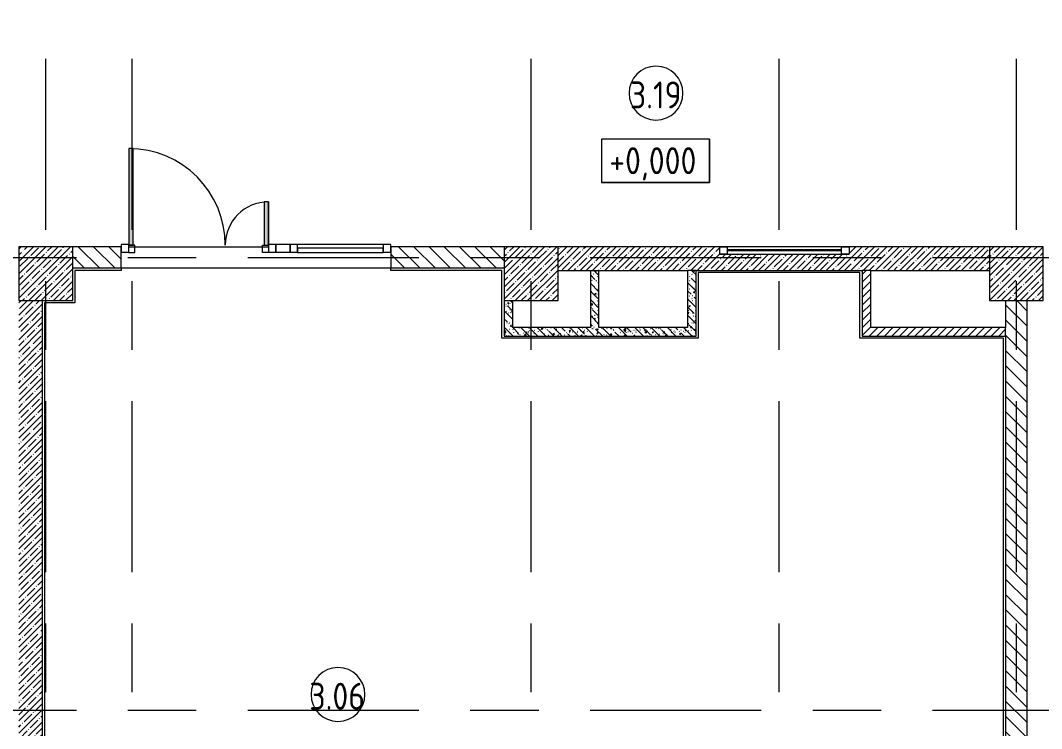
# Model space of a CAD drawing. Header units: millimetres. Extents: x 2623 to 216772, y -8553 to 29000.
# Drawn here: x 30040 to 39508, y 3430 to 9999 of the extents above; entities that cross this region are included whole.
import ezdxf

# ---------------------------------------------------------------- set-up
doc = ezdxf.new("R2010")
doc.units = ezdxf.units.MM
doc.linetypes.add('Осевая', pattern=[3175, 635, -476.25, 1587.5, -476.25])
for name, color, linetype, lineweight in [('A-AREA-IDEN', 7, 'Continuous', 9), ('A-GLAZ', 7, 'Continuous', 9), ('A-GLAZ-CURT', 7, 'Continuous', 9), ('A-GLAZ-CWMG', 7, 'Continuous', 9), ('A-WALL-1', 7, 'Continuous', 13), ('G-ANNO-DIMS', 7, 'Continuous', 9), ('I-WALL', 7, 'Continuous', 9), ('S-COLS', 7, 'Continuous', 9), ('Оси-2', 7, 'Осевая', 9)]:
    doc.layers.add(name, color=color, linetype=linetype, lineweight=lineweight)
for name, color, linetype, lineweight, true_color in [('A-DETL-GENF-4', 7, 'Continuous', 9, 0xaaaaaa), ('A-DOOR-1', 7, 'Continuous', 9, 0xaaaaaa), ('A-DOOR-2', 7, 'Continuous', 9, 0xe2e2e2), ('A-FLOR-1', 7, 'Continuous', 9, 0xaaaaaa), ('I-WALL-1', 7, 'Continuous', 9, 0x787878)]:
    doc.layers.add(name, color=color, linetype=linetype, lineweight=lineweight, true_color=true_color)
doc.styles.add('GOST Common_5', font='GOST_Common.ttf', dxfattribs={"width": 0.9, "height": 250})
pattern_1 = [(135, (-17385.51, 0), (-70.71068, -70.71068), [])]
pattern_2 = [(45, (-17385.51, 0), (-57.02463, 57.02463), []), (45, (-17328.49, 0), (-57.02463, 57.02463), [100.806, -20.161, 3.353, -16.808])]
pattern_3 = [(45, (-17385.513, 0), (-35.35534, 35.35534), [])]
pattern_4 = [(135, (-17385.51, 0), (-75.43415, -75.43415), [106.68, -17.78, 3.556, -17.78]), (135, (-17385.51, 75.39), (-75.43415, -75.43415), []), (50, (-17385.51, 0), (127.52922, -11.15758), [13.335, -146.685]), (355, (-17385.51, 0), (-24.66966, 133.74002), [10.668, -117.348]), (100.451, (-17374.89, -0.93), (102.85973, 122.58178), [11.333, -124.663]), (46.184, (-17385.51, 35.56), (189.75516, -29.43036), [20.002, -220.027]), (96.636, (-17369.7, 33.1), (166.1822, 173.1996), [17, -186.995]), (351.184, (-17385.51, 35.56), (166.1839, 173.1976), [16.002, -176.022]), (21, (-17367.73, 26.67), (106.13027, -71.58603), [13.335, -146.685]), (326, (-17367.73, 26.67), (43.26188, 128.93175), [10.668, -117.348]), (71.451, (-17358.89, 20.7), (149.39198, 57.34505), [11.333, -124.663]), (37.5, (-17385.513, 0), (2.16223, 59.188357), [3.353, -112.573, 3.353, -115.773, -117.792]), (37.5, (-17385.513, 0), (2.16223, 59.188357), [-235.052, 3.353, -114.44]), (7.5, (-17385.51, 0), (46.77386, 70.12615), [3.353, -64.567, 3.353, -109.906, -44.894]), (7.5, (-17385.51, 0), (46.77386, 70.12615), [-181.178, 3.353, -41.542]), (327.5, (-17425.16, 0), (94.91367, -4.010093), [3.353, -41.097, 3.353, -135.331, -184.023]), (327.5, (-17425.16, 0), (94.91367, -4.010093), [-183.134, 3.353, -180.67]), (317.5, (-17442.94, 0), (103.69057, 17.79882), [3.353, -54.432, 3.353, -88.748, -130.683]), (317.5, (-17442.94, 0), (103.69057, 17.79882), [-149.885, 3.353, -127.33])]

# ---------------------------------------------------------------- blocks, each defined once
blk = doc.blocks.new('BSC_Колонна _Прямоугольная - 500х500-V2-План монтажа стен и перегородок 3 этажа в осях 12-23')
at = {"layer": 'S-COLS'}
h = blk.add_hatch(dxfattribs=at)
h.set_pattern_fill('FP_6', color=256, style=0, pattern_type=2)
h.set_pattern_definition([(45, (-47660, -7650), (-57.02463, 57.02463), []), (45, (-47602.975, -7650), (-57.02463, 57.02463), [100.806, -20.161, 3.353, -16.808])])
h.paths.add_polyline_path([(-250, -250), (250, -250), (250, 250), (-250, 250)])
for p, q in [((250, 250), (-250, 250)), ((-250, 250), (-250, -250)), ((250, -250), (250, 250)), ((-250, -250), (250, -250))]:
    blk.add_line(p, q, dxfattribs=at)
blk = doc.blocks.new('BSC_Колонна _Прямоугольная - 500х500-V3-План монтажа стен и перегородок 3 этажа в осях 12-23')
at = {"layer": 'S-COLS'}
h = blk.add_hatch(dxfattribs=at)
h.set_pattern_fill('FP_7', color=256, style=0, pattern_type=2)
h.set_pattern_definition([(45, (-52160, -7650), (-57.02463, 57.02463), []), (45, (-52102.975, -7650), (-57.02463, 57.02463), [100.806, -20.161, 3.353, -16.808])])
h.paths.add_polyline_path([(-250, -250), (250, -250), (250, 250), (-250, 250)])
for p, q in [((250, 250), (-250, 250)), ((-250, 250), (-250, -250)), ((250, -250), (250, 250)), ((-250, -250), (250, -250))]:
    blk.add_line(p, q, dxfattribs=at)
blk = doc.blocks.new('BSC_Колонна _Прямоугольная - 500х500-V17-План монтажа стен и перегородок 3 этажа в осях 12-23')
at = {"layer": 'S-COLS'}
h = blk.add_hatch(dxfattribs=at)
h.set_pattern_fill('FP_29', color=256, style=0, pattern_type=2)
h.set_pattern_definition([(45, (-56660, -7650), (-57.02463, 57.02463), []), (45, (-56602.975, -7650), (-57.02463, 57.02463), [100.806, -20.161, 3.353, -16.808])])
h.paths.add_polyline_path([(-250, -250), (250, -250), (250, 250), (-250, 250)])
for p, q in [((250, 250), (-250, 250)), ((-250, 250), (-250, -250)), ((250, -250), (250, 250)), ((-250, -250), (250, -250))]:
    blk.add_line(p, q, dxfattribs=at)
blk = doc.blocks.new('Прямоугольный импост - 50 x 70 мм-31700031-План монтажа стен и перегородок 3 этажа в осях 12-23')
at = {"layer": 'A-GLAZ-CWMG'}
for p, q in [((-70, 35), (0, 35)), ((-70, -35), (-70, 35)), ((0, 35), (0, -35)), ((0, -35), (-70, -35))]:
    blk.add_line(p, q, dxfattribs=at)
blk = doc.blocks.new('Дверь_Витражная_остекление_ - ДВН_ДАО_Главный вход_1200 в свету-31742133-План монтажа стен и перегородок 3 этажа в осях 12-23')
at = {"layer": 'A-DOOR-2'}
for points in [[(-647.5, 30), (-607.5, 30), (-607.5, 925), (-647.5, 925), (-647.5, 35)], [(647.5, 30), (647.5, 430), (607.5, 430), (607.5, 30)]]:
    blk.add_hatch(color=256, dxfattribs=at).paths.add_polyline_path(points)
at = {"layer": 'A-DETL-GENF-4'}
for p, q in [((-607.5, 925), (-647.5, 925)), ((-647.5, 925), (-647.5, 35)), ((-607.5, 30), (-607.5, 925)), ((647.5, 430), (607.5, 430)), ((607.5, 430), (607.5, 30)), ((647.5, 35), (647.5, 430)), ((-647.5, 30), (-607.5, 30)), ((-592.5, 30), (-647.5, 30)), ((-592.5, -40), (-592.5, 30)), ((592.5, -40), (592.5, 30)), ((592.5, 30), (647.5, 30)), ((607.5, 30), (647.5, 30)), ((-647.5, -35), (-647.5, -40)), ((-647.5, -40), (-592.5, -40)), ((647.5, -40), (592.5, -40)), ((647.5, -35), (647.5, -40))]:
    blk.add_line(p, q, dxfattribs=at)
at = {"layer": 'A-DOOR-1'}
for p, q in [((-647.5, 925), (-647.5, 35)), ((647.5, 430), (647.5, 35))]:
    blk.add_line(p, q, dxfattribs=at)
for centre, radius, start, end in [((-647.5, 30), 895, 360, 90), ((647.5, 30), 400, 90, 180)]:
    blk.add_arc(centre, radius, start, end, dxfattribs=at)
blk = doc.blocks.new('Системная панель - Стемалит - 40мм-32257327-План монтажа стен и перегородок 3 этажа в осях 12-23')
at = {"layer": 'A-GLAZ-CURT'}
for p, q in [((65, 35), (-65, 35)), ((-65, 35), (-65, -35)), ((65, -35), (65, 35)), ((-65, -35), (65, -35))]:
    blk.add_line(p, q, dxfattribs=at)
blk = doc.blocks.new('Прямоугольный импост - 50 x 70 мм-31687886-План монтажа стен и перегородок 3 этажа в осях 12-23')
at = {"layer": 'A-GLAZ-CWMG'}
for p, q in [((-35, 35), (35, 35)), ((-35, -35), (-35, 35)), ((35, 35), (35, -35)), ((35, -35), (-35, -35))]:
    blk.add_line(p, q, dxfattribs=at)
blk = doc.blocks.new('Прямоугольный импост - 50 x 70 мм-31701779-План монтажа стен и перегородок 3 этажа в осях 12-23')
at = {"layer": 'A-GLAZ-CWMG'}
for p, q in [((0, 35), (-70, 35)), ((-70, 35), (-70, -35)), ((0, -35), (0, 35)), ((-70, -35), (0, -35))]:
    blk.add_line(p, q, dxfattribs=at)
blk = doc.blocks.new('Системная панель - Стекло - 40мм-V72-План монтажа стен и перегородок 3 этажа в осях 12-23')
at = {"layer": 'A-GLAZ-CURT'}
h = blk.add_hatch(dxfattribs=at)
h.set_pattern_fill('FP_75', color=256, style=0, pattern_type=2)
h.set_pattern_definition([(45, (-50492.5, -7785), (-282.8427, 282.8427), [200, -600]), (45, (-50692.5, -7885), (-282.8427, 282.8427), [600, -200]), (45, (-50292.5, -7985), (-282.8427, 282.8427), [200, -600])])
h.paths.add_polyline_path([(397.5, -40), (397.5, 0), (-397.5, 0), (-397.5, -40)])
for p, q in [((397.5, 0), (-397.5, 0)), ((-397.5, 0), (-397.5, -40)), ((397.5, -40), (397.5, 0)), ((-397.5, -40), (397.5, -40))]:
    blk.add_line(p, q, dxfattribs=at)
blk = doc.blocks.new('Прямоугольный импост - 50 x 70 мм-31702100-План монтажа стен и перегородок 3 этажа в осях 12-23')
at = {"layer": 'A-GLAZ-CWMG'}
for p, q in [((-35, 35), (35, 35)), ((-35, -35), (-35, 35)), ((35, 35), (35, -35)), ((35, -35), (-35, -35))]:
    blk.add_line(p, q, dxfattribs=at)
blk = doc.blocks.new('Прямоугольный импост - 50 x 70 мм-31720914-План монтажа стен и перегородок 3 этажа в осях 12-23')
at = {"layer": 'A-GLAZ-CWMG'}
blk.add_line((42060, 7920), (41265, 7920), dxfattribs=at)
blk = doc.blocks.new('120_Окно_СКБ_1Ст - 120_Окно_СКБ_1Ст 400х1200 EI30-24228621-План монтажа стен и перегородок 3 этажа в осях 12-23')
at = {"layer": 'A-GLAZ'}
for p, q in [((-600, 40), (-600, 110)), ((-600, 110), (-530, 110)), ((600, 110), (-600, 110)), ((-530, 110), (-530, 40)), ((530, 40), (530, 110)), ((530, 110), (600, 110)), ((600, 110), (600, 40)), ((-530, 40), (-600, 40)), ((-600, 40), (600, 40)), ((530, 80), (-530, 80)), ((530, 70), (-530, 70)), ((600, 40), (530, 40))]:
    blk.add_line(p, q, dxfattribs=at)
blk = doc.blocks.new('Марка_Помещения - Номер-25198446-План монтажа стен и перегородок 3 этажа в осях 12-23')
at = {"layer": 'A-AREA-IDEN'}
for start, end in [(360, 180), (180, 360)]:
    blk.add_arc((0, 0), 2.5, start, end, dxfattribs=at)
blk = doc.blocks.new('Высотные отметки - 10х4_h_-17668695-План монтажа стен и перегородок 3 этажа в осях 12-23')
at = {"layer": 'G-ANNO-DIMS'}
for p, q in [((-5, 4), (-5, 0)), ((5, 4), (-5, 4)), ((5, 4), (-5, 4)), ((-5, 4), (-5, 0)), ((5, 4), (5, 0)), ((5, 0), (5, 4)), ((5, 0), (-5, 0)), ((-5, 0), (5, 0))]:
    blk.add_line(p, q, dxfattribs=at)

msp = doc.modelspace()

# ---------------------------------------------------------------- hatches: boundary and pattern name
at = {"layer": 'I-WALL'}
h = msp.add_hatch(dxfattribs=at)
h.set_pattern_fill('FP_24', color=256, style=0, pattern_type=2)
h.set_pattern_definition(pattern_1)
h.paths.add_polyline_path([(34524.5, 7700), (34524.5, 7900), (33474.5, 7900), (33474.5, 7700), (33988.3, 7700)])
h.paths.add_polyline_path([(30524.5, 7700), (30974.5, 7700), (30974.5, 7900), (30524.5, 7900)])
h = msp.add_hatch(dxfattribs=at)
h.set_pattern_fill('FP_20', color=256, style=0, pattern_type=2)
h.set_pattern_definition(pattern_2)
h.paths.add_polyline_path([(39024.5, 7680), (39024.5, 7900), (37724.5, 7900), (37724.5, 7830), (36524.5, 7830), (36524.5, 7900), (35024.5, 7900), (35024.5, 7680), (38350.7, 7680)])
h = msp.add_hatch(dxfattribs=at)
h.set_pattern_fill('FP_40', color=256, style=0, pattern_type=2)
h.set_pattern_definition(pattern_3)
h.paths.add_polyline_path([(37924.5, 7070), (37924.5, 7680), (37844.5, 7680), (37844.5, 7070)])
h = msp.add_hatch(dxfattribs=at)
h.set_pattern_fill('FP_20', color=256, style=0, pattern_type=2)
h.set_pattern_definition(pattern_2)
h.paths.add_polyline_path([(30235, 400), (30244.5, 400), (30244.5, 7400), (30024.5, 7400), (30024.5, 400)])
h = msp.add_hatch(dxfattribs=at)
h.set_pattern_fill('FP_24', color=256, style=0, pattern_type=2)
h.set_pattern_definition(pattern_1)
h.paths.add_polyline_path([(39175.2, 400), (39375.2, 400), (39375.2, 7400), (39175.2, 7400), (39175.2, 591.6)])
h = msp.add_hatch(dxfattribs=at)
h.set_pattern_fill('FP_40', color=256, style=0, pattern_type=2)
h.set_pattern_definition(pattern_3)
h.paths.add_polyline_path([(39175.2, 7070), (39175.2, 7150), (37924.5, 7150), (37924.5, 7070), (38350.7, 7070)])
at = {"layer": 'I-WALL-1'}
h = msp.add_hatch(dxfattribs=at)
h.set_pattern_fill('FP_27', color=256, style=0, pattern_type=2)
h.set_pattern_definition(pattern_4)
h.paths.add_polyline_path([(35404.5, 7150), (35404.5, 7680), (35324.5, 7680), (35324.5, 7150)])
h = msp.add_hatch(dxfattribs=at)
h.set_pattern_fill('FP_27', color=256, style=0, pattern_type=2)
h.set_pattern_definition(pattern_4)
h.paths.add_polyline_path([(36304.5, 7150), (36304.5, 7680), (36224.5, 7680), (36224.5, 7150)])
h = msp.add_hatch(dxfattribs=at)
h.set_pattern_fill('FP_27', color=256, style=0, pattern_type=2)
h.set_pattern_definition(pattern_4)
h.paths.add_polyline_path([(34604.5, 7150), (34604.5, 7400), (34524.5, 7400), (34524.5, 7150)])
h = msp.add_hatch(dxfattribs=at)
h.set_pattern_fill('FP_27', color=256, style=0, pattern_type=2)
h.set_pattern_definition(pattern_4)
h.paths.add_polyline_path([(36304.5, 7070), (36304.5, 7150), (34524.5, 7150), (34524.5, 7070), (35442.4, 7070)])

# ---------------------------------------------------------------- linework, layer by layer
at = {"layer": 'A-FLOR-1'}
for p, q in [((30974.5, 7680), (30544.5, 7680)), ((30544.5, 7680), (30544.5, 7380)), ((30974.5, 7700), (30974.5, 7680)), ((33474.5, 7680), (33474.5, 7700)), ((34504.5, 7680), (33474.5, 7680)), ((34504.5, 7050), (34504.5, 7680)), ((37824.5, 7660), (36324.5, 7660)), ((36324.5, 7660), (36324.5, 7050)), ((37824.5, 7050), (37824.5, 7660)), ((30544.5, 7380), (30264.5, 7380)), ((30264.5, 7380), (30264.5, 420)), ((36324.5, 7050), (34504.5, 7050)), ((39155.2, 7050), (37824.5, 7050)), ((39155.2, 420), (39155.2, 7050))]:
    msp.add_line(p, q, dxfattribs=at)
at = {"layer": 'A-WALL-1'}
for p, q in [((36304.5, 7680), (36224.5, 7680)), ((37924.5, 7680), (37844.5, 7680)), ((39175.2, 7070), (39175.2, 7150))]:
    msp.add_line(p, q, dxfattribs=at)
at = {"layer": 'I-WALL'}
for p, q in [((30974.5, 7900), (30524.5, 7900)), ((30974.5, 7700), (30974.5, 7900)), ((31044.5, 7900), (32339.5, 7900)), ((34524.5, 7900), (33474.5, 7900)), ((33474.5, 7900), (33474.5, 7700)), ((36524.5, 7900), (35024.5, 7900)), ((39024.5, 7900), (37724.5, 7900)), ((34524.5, 7700), (30524.5, 7700)), ((35024.5, 7680), (36224.5, 7680)), ((35324.5, 7680), (35324.5, 7150)), ((35404.5, 7150), (35404.5, 7680)), ((36224.5, 7680), (36224.5, 7150)), ((36304.5, 7070), (36304.5, 7680)), ((36304.5, 7680), (37844.5, 7680)), ((37844.5, 7680), (37844.5, 7070)), ((37924.5, 7150), (37924.5, 7680)), ((37924.5, 7680), (39024.5, 7680)), ((30244.5, 400), (30244.5, 7400)), ((34524.5, 7400), (34524.5, 7070)), ((34604.5, 7150), (34604.5, 7400)), ((39175.2, 7400), (39175.2, 7150)), ((39375.2, 400), (39375.2, 7400)), ((35324.5, 7150), (34604.5, 7150)), ((36224.5, 7150), (35404.5, 7150)), ((39175.2, 7150), (37924.5, 7150)), ((34524.5, 7070), (36304.5, 7070)), ((37844.5, 7070), (39175.2, 7070)), ((39175.2, 7070), (39175.2, 400))]:
    msp.add_line(p, q, dxfattribs=at)
at = {"layer": 'Оси-2'}
for p, q in [((30274.5, 593.7), (30274.5, 24850)), ((31074.5, 593.7), (31074.5, 24850)), ((34774.5, 593.7), (34774.5, 24850)), ((37074.5, 593.7), (37074.5, 24850)), ((39274.5, 593.7), (39274.5, 24898.1)), ((21511, 7800), (64864.5, 7800)), ((21511, 3600), (64864.5, 3600))]:
    msp.add_line(p, q, dxfattribs=at)

# ---------------------------------------------------------------- block references
at = {"layer": 'A-AREA-IDEN', "xscale": 99.99999999999993, "yscale": 99.99999999999993, "zscale": 99.99999999999993}
for p in [(35932.9, 9324.1), (32984.3, 3746)]:
    msp.add_blockref('Марка_Помещения - Номер-25198446-План монтажа стен и перегородок 3 этажа в осях 12-23', p, dxfattribs=at)
at = {"layer": 'A-DOOR-1'}
msp.add_blockref('Дверь_Витражная_остекление_ - ДВН_ДАО_Главный вход_1200 в свету-31742133-План монтажа стен и перегородок 3 этажа в осях 12-23', (31692, 7885), dxfattribs=at)
at = {"layer": 'A-GLAZ'}
msp.add_blockref('120_Окно_СКБ_1Ст - 120_Окно_СКБ_1Ст 400х1200 EI30-24228621-План монтажа стен и перегородок 3 этажа в осях 12-23', (37124.5, 7790), dxfattribs=at)
at = {"layer": 'A-GLAZ-CURT'}
for name, p in [('Системная панель - Стемалит - 40мм-32257327-План монтажа стен и перегородок 3 этажа в осях 12-23', (32474.5, 7885)), ('Системная панель - Стекло - 40мм-V72-План монтажа стен и перегородок 3 этажа в осях 12-23', (33007, 7885))]:
    msp.add_blockref(name, p, dxfattribs=at)
at = {"layer": 'A-GLAZ-CWMG', "rotation": 180}
msp.add_blockref('Прямоугольный импост - 50 x 70 мм-31701779-План монтажа стен и перегородок 3 этажа в осях 12-23', (30974.5, 7885), dxfattribs=at)
at = {"layer": 'A-GLAZ-CWMG', "extrusion": (0, 0, -1), "rotation": 180}
for name, p in [('Прямоугольный импост - 50 x 70 мм-31687886-План монтажа стен и перегородок 3 этажа в осях 12-23', (-32374.5, 7885)), ('Прямоугольный импост - 50 x 70 мм-31702100-План монтажа стен и перегородок 3 этажа в осях 12-23', (-32574.5, 7885)), ('Прямоугольный импост - 50 x 70 мм-31700031-План монтажа стен и перегородок 3 этажа в осях 12-23', (-33474.5, 7885))]:
    msp.add_blockref(name, p, dxfattribs=at)
at = {"layer": 'A-GLAZ-CWMG'}
msp.add_blockref('Прямоугольный импост - 50 x 70 мм-31720914-План монтажа стен и перегородок 3 этажа в осях 12-23', (-8655.5, 0), dxfattribs=at)
at = {"layer": 'G-ANNO-DIMS', "xscale": 99.99999999999993, "yscale": 99.99999999999993, "zscale": 99.99999999999993}
msp.add_blockref('Высотные отметки - 10х4_h_-17668695-План монтажа стен и перегородок 3 этажа в осях 12-23', (35928.7, 8495.9), dxfattribs=at)
at = {"layer": 'S-COLS'}
for name, p in [('BSC_Колонна _Прямоугольная - 500х500-V2-План монтажа стен и перегородок 3 этажа в осях 12-23', (30274.5, 7650)), ('BSC_Колонна _Прямоугольная - 500х500-V3-План монтажа стен и перегородок 3 этажа в осях 12-23', (34774.5, 7650)), ('BSC_Колонна _Прямоугольная - 500х500-V17-План монтажа стен и перегородок 3 этажа в осях 12-23', (39274.5, 7650))]:
    msp.add_blockref(name, p, dxfattribs=at)

# ---------------------------------------------------------------- texts
at = {"layer": 'A-AREA-IDEN', "char_height": 250, "attachment_point": 1, "style": 'GOST Common_5'}
for s, insert, width in [('3.19', (35691, 9432.6), 606.076), ('3.06', (32718.6, 3854.5), 663.797)]:
    msp.add_mtext(s, dxfattribs=dict(at, insert=insert, width=width))
at = {"layer": 'G-ANNO-DIMS', "insert": (35500, 8822.6), "char_height": 250, "width": 1028.823, "attachment_point": 1, "line_spacing_factor": 1.022761, "style": 'GOST Common_5'}
msp.add_mtext('+0,000', dxfattribs=at)

doc.saveas('drawing.dxf')
